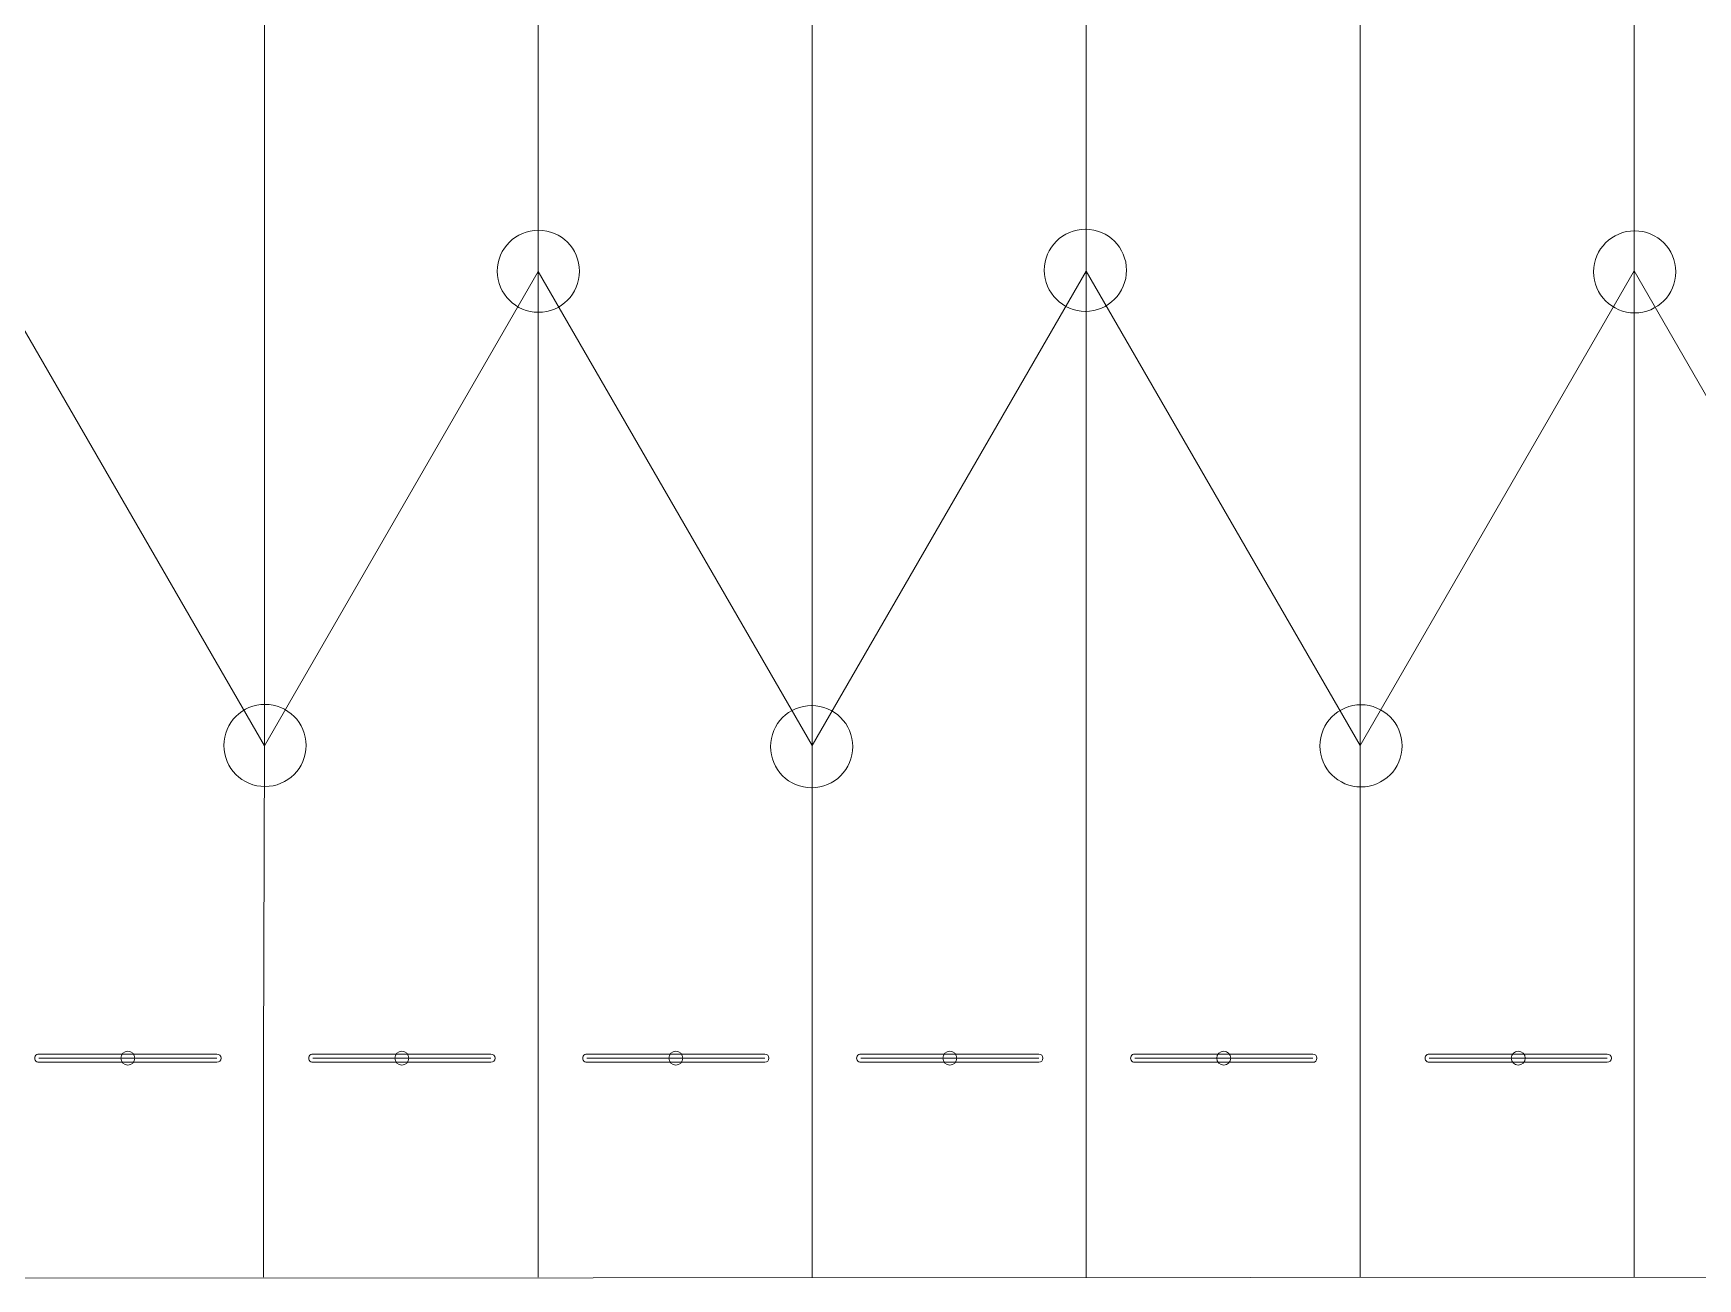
# Model space of a CAD drawing. Header units: inches. Extents: x -10.7 to 7.9, y 1.5 to 5.1.
# Drawn here: x -1.415 to 0.977, y 1.505 to 3.296 of the extents above; entities that cross this region are included whole.
import ezdxf
from ezdxf.lldxf.tags import DXFTag

# ---------------------------------------------------------------- set-up
doc = ezdxf.new("R2010")
doc.units = ezdxf.units.IN
doc.header["$MEASUREMENT"] = 0
doc.layers.add('SLD-0', color=7, linetype='Continuous')
tags = doc.linetypes.add('New Line127', pattern=[2, 1, -1]).pattern_tags.tags
tags[6:7] = [DXFTag(74, 4), DXFTag(75, 0), DXFTag(340, '0'), DXFTag(46, 1.0), DXFTag(50, 0.0), DXFTag(44, 0.0), DXFTag(45, 0.0)]
tags[4:5] = [DXFTag(74, 4), DXFTag(75, 0), DXFTag(340, '0'), DXFTag(46, 1.0), DXFTag(50, 0.0), DXFTag(44, 0.0), DXFTag(45, 0.0)]
tags = doc.linetypes.add('New Line128', pattern=[2, 1, -1]).pattern_tags.tags
tags[6:7] = [DXFTag(74, 4), DXFTag(75, 0), DXFTag(340, '0'), DXFTag(46, 1.0), DXFTag(50, 0.0), DXFTag(44, 0.0), DXFTag(45, 0.0)]
tags[4:5] = [DXFTag(74, 4), DXFTag(75, 0), DXFTag(340, '0'), DXFTag(46, 1.0), DXFTag(50, 0.0), DXFTag(44, 0.0), DXFTag(45, 0.0)]
tags = doc.linetypes.add('New Line129', pattern=[2, 1, -1]).pattern_tags.tags
tags[6:7] = [DXFTag(74, 4), DXFTag(75, 0), DXFTag(340, '0'), DXFTag(46, 1.0), DXFTag(50, 0.0), DXFTag(44, 0.0), DXFTag(45, 0.0)]
tags[4:5] = [DXFTag(74, 4), DXFTag(75, 0), DXFTag(340, '0'), DXFTag(46, 1.0), DXFTag(50, 0.0), DXFTag(44, 0.0), DXFTag(45, 0.0)]
tags = doc.linetypes.add('New Line133', pattern=[2, 1, -1]).pattern_tags.tags
tags[6:7] = [DXFTag(74, 4), DXFTag(75, 0), DXFTag(340, '0'), DXFTag(46, 1.0), DXFTag(50, 0.0), DXFTag(44, 0.0), DXFTag(45, 0.0)]
tags[4:5] = [DXFTag(74, 4), DXFTag(75, 0), DXFTag(340, '0'), DXFTag(46, 1.0), DXFTag(50, 0.0), DXFTag(44, 0.0), DXFTag(45, 0.0)]
tags = doc.linetypes.add('New Line134', pattern=[2, 1, -1]).pattern_tags.tags
tags[6:7] = [DXFTag(74, 4), DXFTag(75, 0), DXFTag(340, '0'), DXFTag(46, 1.0), DXFTag(50, 0.0), DXFTag(44, 0.0), DXFTag(45, 0.0)]
tags[4:5] = [DXFTag(74, 4), DXFTag(75, 0), DXFTag(340, '0'), DXFTag(46, 1.0), DXFTag(50, 0.0), DXFTag(44, 0.0), DXFTag(45, 0.0)]
tags = doc.linetypes.add('New Line135', pattern=[2, 1, -1]).pattern_tags.tags
tags[6:7] = [DXFTag(74, 4), DXFTag(75, 0), DXFTag(340, '0'), DXFTag(46, 1.0), DXFTag(50, 0.0), DXFTag(44, 0.0), DXFTag(45, 0.0)]
tags[4:5] = [DXFTag(74, 4), DXFTag(75, 0), DXFTag(340, '0'), DXFTag(46, 1.0), DXFTag(50, 0.0), DXFTag(44, 0.0), DXFTag(45, 0.0)]
tags = doc.linetypes.add('New Line138', pattern=[2, 1, -1]).pattern_tags.tags
tags[6:7] = [DXFTag(74, 4), DXFTag(75, 0), DXFTag(340, '0'), DXFTag(46, 1.0), DXFTag(50, 0.0), DXFTag(44, 0.0), DXFTag(45, 0.0)]
tags[4:5] = [DXFTag(74, 4), DXFTag(75, 0), DXFTag(340, '0'), DXFTag(46, 1.0), DXFTag(50, 0.0), DXFTag(44, 0.0), DXFTag(45, 0.0)]
tags = doc.linetypes.add('New Line146', pattern=[2, 1, -1]).pattern_tags.tags
tags[6:7] = [DXFTag(74, 4), DXFTag(75, 0), DXFTag(340, '0'), DXFTag(46, 1.0), DXFTag(50, 0.0), DXFTag(44, 0.0), DXFTag(45, 0.0)]
tags[4:5] = [DXFTag(74, 4), DXFTag(75, 0), DXFTag(340, '0'), DXFTag(46, 1.0), DXFTag(50, 0.0), DXFTag(44, 0.0), DXFTag(45, 0.0)]
tags = doc.linetypes.add('New Line150', pattern=[2, 1, -1]).pattern_tags.tags
tags[6:7] = [DXFTag(74, 4), DXFTag(75, 0), DXFTag(340, '0'), DXFTag(46, 1.0), DXFTag(50, 0.0), DXFTag(44, 0.0), DXFTag(45, 0.0)]
tags[4:5] = [DXFTag(74, 4), DXFTag(75, 0), DXFTag(340, '0'), DXFTag(46, 1.0), DXFTag(50, 0.0), DXFTag(44, 0.0), DXFTag(45, 0.0)]
tags = doc.linetypes.add('New Line151', pattern=[2, 1, -1]).pattern_tags.tags
tags[6:7] = [DXFTag(74, 4), DXFTag(75, 0), DXFTag(340, '0'), DXFTag(46, 1.0), DXFTag(50, 0.0), DXFTag(44, 0.0), DXFTag(45, 0.0)]
tags[4:5] = [DXFTag(74, 4), DXFTag(75, 0), DXFTag(340, '0'), DXFTag(46, 1.0), DXFTag(50, 0.0), DXFTag(44, 0.0), DXFTag(45, 0.0)]
tags = doc.linetypes.add('New Line155', pattern=[2, 1, -1]).pattern_tags.tags
tags[6:7] = [DXFTag(74, 4), DXFTag(75, 0), DXFTag(340, '0'), DXFTag(46, 1.0), DXFTag(50, 0.0), DXFTag(44, 0.0), DXFTag(45, 0.0)]
tags[4:5] = [DXFTag(74, 4), DXFTag(75, 0), DXFTag(340, '0'), DXFTag(46, 1.0), DXFTag(50, 0.0), DXFTag(44, 0.0), DXFTag(45, 0.0)]
tags = doc.linetypes.add('New Line159', pattern=[2, 1, -1]).pattern_tags.tags
tags[6:7] = [DXFTag(74, 4), DXFTag(75, 0), DXFTag(340, '0'), DXFTag(46, 1.0), DXFTag(50, 0.0), DXFTag(44, 0.0), DXFTag(45, 0.0)]
tags[4:5] = [DXFTag(74, 4), DXFTag(75, 0), DXFTag(340, '0'), DXFTag(46, 1.0), DXFTag(50, 0.0), DXFTag(44, 0.0), DXFTag(45, 0.0)]
tags = doc.linetypes.add('New Line160', pattern=[2, 1, -1]).pattern_tags.tags
tags[6:7] = [DXFTag(74, 4), DXFTag(75, 0), DXFTag(340, '0'), DXFTag(46, 1.0), DXFTag(50, 0.0), DXFTag(44, 0.0), DXFTag(45, 0.0)]
tags[4:5] = [DXFTag(74, 4), DXFTag(75, 0), DXFTag(340, '0'), DXFTag(46, 1.0), DXFTag(50, 0.0), DXFTag(44, 0.0), DXFTag(45, 0.0)]
tags = doc.linetypes.add('New Line166', pattern=[2, 1, -1]).pattern_tags.tags
tags[6:7] = [DXFTag(74, 4), DXFTag(75, 0), DXFTag(340, '0'), DXFTag(46, 1.0), DXFTag(50, 0.0), DXFTag(44, 0.0), DXFTag(45, 0.0)]
tags[4:5] = [DXFTag(74, 4), DXFTag(75, 0), DXFTag(340, '0'), DXFTag(46, 1.0), DXFTag(50, 0.0), DXFTag(44, 0.0), DXFTag(45, 0.0)]
tags = doc.linetypes.add('New Line167', pattern=[2, 1, -1]).pattern_tags.tags
tags[6:7] = [DXFTag(74, 4), DXFTag(75, 0), DXFTag(340, '0'), DXFTag(46, 1.0), DXFTag(50, 0.0), DXFTag(44, 0.0), DXFTag(45, 0.0)]
tags[4:5] = [DXFTag(74, 4), DXFTag(75, 0), DXFTag(340, '0'), DXFTag(46, 1.0), DXFTag(50, 0.0), DXFTag(44, 0.0), DXFTag(45, 0.0)]
tags = doc.linetypes.add('New Line172', pattern=[2, 1, -1]).pattern_tags.tags
tags[6:7] = [DXFTag(74, 4), DXFTag(75, 0), DXFTag(340, '0'), DXFTag(46, 1.0), DXFTag(50, 0.0), DXFTag(44, 0.0), DXFTag(45, 0.0)]
tags[4:5] = [DXFTag(74, 4), DXFTag(75, 0), DXFTag(340, '0'), DXFTag(46, 1.0), DXFTag(50, 0.0), DXFTag(44, 0.0), DXFTag(45, 0.0)]
tags = doc.linetypes.add('New Line174', pattern=[2, 1, -1]).pattern_tags.tags
tags[6:7] = [DXFTag(74, 4), DXFTag(75, 0), DXFTag(340, '0'), DXFTag(46, 1.0), DXFTag(50, 0.0), DXFTag(44, 0.0), DXFTag(45, 0.0)]
tags[4:5] = [DXFTag(74, 4), DXFTag(75, 0), DXFTag(340, '0'), DXFTag(46, 1.0), DXFTag(50, 0.0), DXFTag(44, 0.0), DXFTag(45, 0.0)]
tags = doc.linetypes.add('New Line175', pattern=[2, 1, -1]).pattern_tags.tags
tags[6:7] = [DXFTag(74, 4), DXFTag(75, 0), DXFTag(340, '0'), DXFTag(46, 1.0), DXFTag(50, 0.0), DXFTag(44, 0.0), DXFTag(45, 0.0)]
tags[4:5] = [DXFTag(74, 4), DXFTag(75, 0), DXFTag(340, '0'), DXFTag(46, 1.0), DXFTag(50, 0.0), DXFTag(44, 0.0), DXFTag(45, 0.0)]
tags = doc.linetypes.add('New Line176', pattern=[2, 1, -1]).pattern_tags.tags
tags[6:7] = [DXFTag(74, 4), DXFTag(75, 0), DXFTag(340, '0'), DXFTag(46, 1.0), DXFTag(50, 0.0), DXFTag(44, 0.0), DXFTag(45, 0.0)]
tags[4:5] = [DXFTag(74, 4), DXFTag(75, 0), DXFTag(340, '0'), DXFTag(46, 1.0), DXFTag(50, 0.0), DXFTag(44, 0.0), DXFTag(45, 0.0)]
tags = doc.linetypes.add('New Line184', pattern=[2, 1, -1]).pattern_tags.tags
tags[6:7] = [DXFTag(74, 4), DXFTag(75, 0), DXFTag(340, '0'), DXFTag(46, 1.0), DXFTag(50, 0.0), DXFTag(44, 0.0), DXFTag(45, 0.0)]
tags[4:5] = [DXFTag(74, 4), DXFTag(75, 0), DXFTag(340, '0'), DXFTag(46, 1.0), DXFTag(50, 0.0), DXFTag(44, 0.0), DXFTag(45, 0.0)]
tags = doc.linetypes.add('New Line185', pattern=[2, 1, -1]).pattern_tags.tags
tags[6:7] = [DXFTag(74, 4), DXFTag(75, 0), DXFTag(340, '0'), DXFTag(46, 1.0), DXFTag(50, 0.0), DXFTag(44, 0.0), DXFTag(45, 0.0)]
tags[4:5] = [DXFTag(74, 4), DXFTag(75, 0), DXFTag(340, '0'), DXFTag(46, 1.0), DXFTag(50, 0.0), DXFTag(44, 0.0), DXFTag(45, 0.0)]
tags = doc.linetypes.add('New Line186', pattern=[2, 1, -1]).pattern_tags.tags
tags[6:7] = [DXFTag(74, 4), DXFTag(75, 0), DXFTag(340, '0'), DXFTag(46, 1.0), DXFTag(50, 0.0), DXFTag(44, 0.0), DXFTag(45, 0.0)]
tags[4:5] = [DXFTag(74, 4), DXFTag(75, 0), DXFTag(340, '0'), DXFTag(46, 1.0), DXFTag(50, 0.0), DXFTag(44, 0.0), DXFTag(45, 0.0)]
tags = doc.linetypes.add('New Line188', pattern=[2, 1, -1]).pattern_tags.tags
tags[6:7] = [DXFTag(74, 4), DXFTag(75, 0), DXFTag(340, '0'), DXFTag(46, 1.0), DXFTag(50, 0.0), DXFTag(44, 0.0), DXFTag(45, 0.0)]
tags[4:5] = [DXFTag(74, 4), DXFTag(75, 0), DXFTag(340, '0'), DXFTag(46, 1.0), DXFTag(50, 0.0), DXFTag(44, 0.0), DXFTag(45, 0.0)]
tags = doc.linetypes.add('New Line190', pattern=[2, 1, -1]).pattern_tags.tags
tags[6:7] = [DXFTag(74, 4), DXFTag(75, 0), DXFTag(340, '0'), DXFTag(46, 1.0), DXFTag(50, 0.0), DXFTag(44, 0.0), DXFTag(45, 0.0)]
tags[4:5] = [DXFTag(74, 4), DXFTag(75, 0), DXFTag(340, '0'), DXFTag(46, 1.0), DXFTag(50, 0.0), DXFTag(44, 0.0), DXFTag(45, 0.0)]
tags = doc.linetypes.add('New Line191', pattern=[2, 1, -1]).pattern_tags.tags
tags[6:7] = [DXFTag(74, 4), DXFTag(75, 0), DXFTag(340, '0'), DXFTag(46, 1.0), DXFTag(50, 0.0), DXFTag(44, 0.0), DXFTag(45, 0.0)]
tags[4:5] = [DXFTag(74, 4), DXFTag(75, 0), DXFTag(340, '0'), DXFTag(46, 1.0), DXFTag(50, 0.0), DXFTag(44, 0.0), DXFTag(45, 0.0)]
tags = doc.linetypes.add('New Line80', pattern=[0.8, 0.5, -0.1, 0.1, -0.1]).pattern_tags.tags
tags[10:11] = [DXFTag(74, 4), DXFTag(75, 0), DXFTag(340, '0'), DXFTag(46, 1.0), DXFTag(50, 0.0), DXFTag(44, 0.0), DXFTag(45, 0.0)]
tags[8:9] = [DXFTag(74, 4), DXFTag(75, 0), DXFTag(340, '0'), DXFTag(46, 1.0), DXFTag(50, 0.0), DXFTag(44, 0.0), DXFTag(45, 0.0)]
tags[6:7] = [DXFTag(74, 4), DXFTag(75, 0), DXFTag(340, '0'), DXFTag(46, 1.0), DXFTag(50, 0.0), DXFTag(44, 0.0), DXFTag(45, 0.0)]
tags[4:5] = [DXFTag(74, 4), DXFTag(75, 0), DXFTag(340, '0'), DXFTag(46, 1.0), DXFTag(50, 0.0), DXFTag(44, 0.0), DXFTag(45, 0.0)]
tags = doc.linetypes.add('New Line81', pattern=[0.8, 0.5, -0.1, 0.1, -0.1]).pattern_tags.tags
tags[10:11] = [DXFTag(74, 4), DXFTag(75, 0), DXFTag(340, '0'), DXFTag(46, 1.0), DXFTag(50, 0.0), DXFTag(44, 0.0), DXFTag(45, 0.0)]
tags[8:9] = [DXFTag(74, 4), DXFTag(75, 0), DXFTag(340, '0'), DXFTag(46, 1.0), DXFTag(50, 0.0), DXFTag(44, 0.0), DXFTag(45, 0.0)]
tags[6:7] = [DXFTag(74, 4), DXFTag(75, 0), DXFTag(340, '0'), DXFTag(46, 1.0), DXFTag(50, 0.0), DXFTag(44, 0.0), DXFTag(45, 0.0)]
tags[4:5] = [DXFTag(74, 4), DXFTag(75, 0), DXFTag(340, '0'), DXFTag(46, 1.0), DXFTag(50, 0.0), DXFTag(44, 0.0), DXFTag(45, 0.0)]
tags = doc.linetypes.add('New Line82', pattern=[0.8, 0.5, -0.1, 0.1, -0.1]).pattern_tags.tags
tags[10:11] = [DXFTag(74, 4), DXFTag(75, 0), DXFTag(340, '0'), DXFTag(46, 1.0), DXFTag(50, 0.0), DXFTag(44, 0.0), DXFTag(45, 0.0)]
tags[8:9] = [DXFTag(74, 4), DXFTag(75, 0), DXFTag(340, '0'), DXFTag(46, 1.0), DXFTag(50, 0.0), DXFTag(44, 0.0), DXFTag(45, 0.0)]
tags[6:7] = [DXFTag(74, 4), DXFTag(75, 0), DXFTag(340, '0'), DXFTag(46, 1.0), DXFTag(50, 0.0), DXFTag(44, 0.0), DXFTag(45, 0.0)]
tags[4:5] = [DXFTag(74, 4), DXFTag(75, 0), DXFTag(340, '0'), DXFTag(46, 1.0), DXFTag(50, 0.0), DXFTag(44, 0.0), DXFTag(45, 0.0)]
tags = doc.linetypes.add('New Line83', pattern=[0.8, 0.5, -0.1, 0.1, -0.1]).pattern_tags.tags
tags[10:11] = [DXFTag(74, 4), DXFTag(75, 0), DXFTag(340, '0'), DXFTag(46, 1.0), DXFTag(50, 0.0), DXFTag(44, 0.0), DXFTag(45, 0.0)]
tags[8:9] = [DXFTag(74, 4), DXFTag(75, 0), DXFTag(340, '0'), DXFTag(46, 1.0), DXFTag(50, 0.0), DXFTag(44, 0.0), DXFTag(45, 0.0)]
tags[6:7] = [DXFTag(74, 4), DXFTag(75, 0), DXFTag(340, '0'), DXFTag(46, 1.0), DXFTag(50, 0.0), DXFTag(44, 0.0), DXFTag(45, 0.0)]
tags[4:5] = [DXFTag(74, 4), DXFTag(75, 0), DXFTag(340, '0'), DXFTag(46, 1.0), DXFTag(50, 0.0), DXFTag(44, 0.0), DXFTag(45, 0.0)]
tags = doc.linetypes.add('New Line88', pattern=[0.8, 0.5, -0.1, 0.1, -0.1]).pattern_tags.tags
tags[10:11] = [DXFTag(74, 4), DXFTag(75, 0), DXFTag(340, '0'), DXFTag(46, 1.0), DXFTag(50, 0.0), DXFTag(44, 0.0), DXFTag(45, 0.0)]
tags[8:9] = [DXFTag(74, 4), DXFTag(75, 0), DXFTag(340, '0'), DXFTag(46, 1.0), DXFTag(50, 0.0), DXFTag(44, 0.0), DXFTag(45, 0.0)]
tags[6:7] = [DXFTag(74, 4), DXFTag(75, 0), DXFTag(340, '0'), DXFTag(46, 1.0), DXFTag(50, 0.0), DXFTag(44, 0.0), DXFTag(45, 0.0)]
tags[4:5] = [DXFTag(74, 4), DXFTag(75, 0), DXFTag(340, '0'), DXFTag(46, 1.0), DXFTag(50, 0.0), DXFTag(44, 0.0), DXFTag(45, 0.0)]
tags = doc.linetypes.add('New Line89', pattern=[0.8, 0.5, -0.1, 0.1, -0.1]).pattern_tags.tags
tags[10:11] = [DXFTag(74, 4), DXFTag(75, 0), DXFTag(340, '0'), DXFTag(46, 1.0), DXFTag(50, 0.0), DXFTag(44, 0.0), DXFTag(45, 0.0)]
tags[8:9] = [DXFTag(74, 4), DXFTag(75, 0), DXFTag(340, '0'), DXFTag(46, 1.0), DXFTag(50, 0.0), DXFTag(44, 0.0), DXFTag(45, 0.0)]
tags[6:7] = [DXFTag(74, 4), DXFTag(75, 0), DXFTag(340, '0'), DXFTag(46, 1.0), DXFTag(50, 0.0), DXFTag(44, 0.0), DXFTag(45, 0.0)]
tags[4:5] = [DXFTag(74, 4), DXFTag(75, 0), DXFTag(340, '0'), DXFTag(46, 1.0), DXFTag(50, 0.0), DXFTag(44, 0.0), DXFTag(45, 0.0)]

msp = doc.modelspace()

# ---------------------------------------------------------------- linework, layer by layer
at = {"layer": 'SLD-0', "color": 5, "linetype": 'New Line167', "lineweight": 9}
msp.add_open_spline([(-1.0826, 2.2712), (-1.0826, 2.2712), (-1.0829, 4.5239), (-1.0829, 4.5239)], degree=3, dxfattribs=at)
at = {"layer": 'SLD-0', "color": 5, "linetype": 'New Line176', "lineweight": 9}
msp.add_open_spline([(-0.2952, 2.2716), (-0.2952, 2.2716), (-0.2954, 4.5239), (-0.2954, 4.5239)], degree=3, dxfattribs=at)
at = {"layer": 'SLD-0', "color": 5, "linetype": 'New Line188', "lineweight": 9}
msp.add_open_spline([(0.4922, 2.272), (0.4922, 2.272), (0.4922, 4.5241), (0.4922, 4.5241)], degree=3, dxfattribs=at)
at = {"layer": 'SLD-0', "color": 5, "linetype": 'New Line174', "lineweight": 9}
msp.add_open_spline([(-0.6892, 2.9533), (-0.6892, 2.9533), (-0.6891, 3.8419), (-0.6891, 3.8419)], degree=3, dxfattribs=at)
at = {"layer": 'SLD-0', "color": 5, "linetype": 'New Line185', "lineweight": 9}
msp.add_open_spline([(0.0982, 2.9537), (0.0982, 2.9537), (0.0984, 3.842), (0.0984, 3.842)], degree=3, dxfattribs=at)
at = {"layer": 'SLD-0', "color": 5, "linetype": 'New Line191', "lineweight": 9}
msp.add_open_spline([(0.8856, 2.9541), (0.8856, 2.9541), (0.8859, 3.8422), (0.8859, 3.8422)], degree=3, dxfattribs=at)
at = {"layer": 'SLD-0', "lineweight": 9}
for points in [[(0.1563, 2.955), (0.1563, 2.9876), (0.1299, 3.014), (0.0972, 3.014), (0.0972, 3.014), (0.0646, 3.014), (0.0382, 2.9876), (0.0382, 2.955), (0.0382, 2.955), (0.0382, 2.9224), (0.0646, 2.8959), (0.0972, 2.8959), (0.0972, 2.8959), (0.1299, 2.8959), (0.1563, 2.9224), (0.1563, 2.955)], [(-0.6298, 2.9536), (-0.6298, 2.9862), (-0.6562, 3.0126), (-0.6888, 3.0126), (-0.6888, 3.0126), (-0.7214, 3.0126), (-0.7479, 2.9862), (-0.7479, 2.9536), (-0.7479, 2.9536), (-0.7479, 2.9209), (-0.7214, 2.8945), (-0.6888, 2.8945), (-0.6888, 2.8945), (-0.6562, 2.8945), (-0.6298, 2.9209), (-0.6298, 2.9536)], [(0.9457, 2.9527), (0.9457, 2.9853), (0.9193, 3.0117), (0.8866, 3.0117), (0.8866, 3.0117), (0.854, 3.0117), (0.8276, 2.9853), (0.8276, 2.9527), (0.8276, 2.9527), (0.8276, 2.92), (0.854, 2.8936), (0.8866, 2.8936), (0.8866, 2.8936), (0.9193, 2.8936), (0.9457, 2.92), (0.9457, 2.9527)], [(-1.0227, 2.2719), (-1.0227, 2.3045), (-1.0492, 2.3309), (-1.0818, 2.3309), (-1.0818, 2.3309), (-1.1144, 2.3309), (-1.1409, 2.3045), (-1.1409, 2.2719), (-1.1409, 2.2719), (-1.1409, 2.2392), (-1.1144, 2.2128), (-1.0818, 2.2128), (-1.0818, 2.2128), (-1.0492, 2.2128), (-1.0227, 2.2392), (-1.0227, 2.2719)], [(-0.2372, 2.2701), (-0.2372, 2.3028), (-0.2636, 2.3292), (-0.2962, 2.3292), (-0.2962, 2.3292), (-0.3288, 2.3292), (-0.3553, 2.3028), (-0.3553, 2.2701), (-0.3553, 2.2701), (-0.3553, 2.2375), (-0.3288, 2.2111), (-0.2962, 2.2111), (-0.2962, 2.2111), (-0.2636, 2.2111), (-0.2372, 2.2375), (-0.2372, 2.2701)], [(0.5523, 2.2712), (0.5523, 2.3038), (0.5258, 2.3303), (0.4932, 2.3303), (0.4932, 2.3303), (0.4606, 2.3303), (0.4342, 2.3038), (0.4342, 2.2712), (0.4342, 2.2712), (0.4342, 2.2386), (0.4606, 2.2122), (0.4932, 2.2122), (0.4932, 2.2122), (0.5258, 2.2122), (0.5523, 2.2386), (0.5523, 2.2712)], [(-1.2688, 1.8223), (-1.2688, 1.8278), (-1.2732, 1.8323), (-1.2788, 1.8323), (-1.2788, 1.8323), (-1.2843, 1.8323), (-1.2888, 1.8278), (-1.2888, 1.8223), (-1.2888, 1.8223), (-1.2888, 1.8167), (-1.2843, 1.8123), (-1.2788, 1.8123), (-1.2788, 1.8123), (-1.2732, 1.8123), (-1.2688, 1.8167), (-1.2688, 1.8223)], [(-0.8751, 1.8223), (-0.8751, 1.8278), (-0.8796, 1.8323), (-0.8851, 1.8323), (-0.8851, 1.8323), (-0.8906, 1.8323), (-0.8951, 1.8278), (-0.8951, 1.8223), (-0.8951, 1.8223), (-0.8951, 1.8168), (-0.8906, 1.8123), (-0.8851, 1.8123), (-0.8851, 1.8123), (-0.8796, 1.8123), (-0.8751, 1.8168), (-0.8751, 1.8223)], [(-0.4814, 1.8223), (-0.4814, 1.8278), (-0.4858, 1.8323), (-0.4914, 1.8323), (-0.4914, 1.8323), (-0.4969, 1.8323), (-0.5014, 1.8278), (-0.5014, 1.8223), (-0.5014, 1.8223), (-0.5014, 1.8167), (-0.4969, 1.8123), (-0.4914, 1.8123), (-0.4914, 1.8123), (-0.4858, 1.8123), (-0.4814, 1.8167), (-0.4814, 1.8223)], [(-0.0877, 1.8223), (-0.0877, 1.8278), (-0.0921, 1.8323), (-0.0977, 1.8323), (-0.0977, 1.8323), (-0.1032, 1.8323), (-0.1077, 1.8278), (-0.1077, 1.8223), (-0.1077, 1.8223), (-0.1077, 1.8167), (-0.1032, 1.8123), (-0.0977, 1.8123), (-0.0977, 1.8123), (-0.0921, 1.8123), (-0.0877, 1.8167), (-0.0877, 1.8223)], [(0.306, 1.8222), (0.306, 1.8278), (0.3016, 1.8322), (0.296, 1.8322), (0.296, 1.8322), (0.2905, 1.8322), (0.286, 1.8278), (0.286, 1.8222), (0.286, 1.8222), (0.286, 1.8167), (0.2905, 1.8122), (0.296, 1.8122), (0.296, 1.8122), (0.3016, 1.8122), (0.306, 1.8167), (0.306, 1.8222)], [(0.7293, 1.8223), (0.7293, 1.8278), (0.7248, 1.8323), (0.7193, 1.8323), (0.7193, 1.8323), (0.7137, 1.8323), (0.7093, 1.8278), (0.7093, 1.8223), (0.7093, 1.8223), (0.7093, 1.8167), (0.7137, 1.8123), (0.7193, 1.8123), (0.7193, 1.8123), (0.7248, 1.8123), (0.7293, 1.8167), (0.7293, 1.8223)]]:
    msp.add_open_spline(points, degree=3, knots=[0, 0, 0, 0, 0.2, 0.2, 0.2, 0.2, 0.4, 0.4, 0.4, 0.4, 0.6, 0.6, 0.6, 0.6, 1, 1, 1, 1], dxfattribs=at)
at = {"layer": 'SLD-0', "color": 5, "linetype": 'New Line127', "lineweight": 9}
msp.add_open_spline([(-1.4766, 2.953), (-1.4766, 2.953), (-1.0826, 2.2712), (-1.0826, 2.2712)], degree=3, dxfattribs=at)
at = {"layer": 'SLD-0', "color": 5, "linetype": 'New Line128', "lineweight": 9}
msp.add_open_spline([(-1.0826, 2.2712), (-1.0826, 2.2712), (-0.6892, 2.9533), (-0.6892, 2.9533)], degree=3, dxfattribs=at)
at = {"layer": 'SLD-0', "color": 5, "linetype": 'New Line129', "lineweight": 9}
msp.add_open_spline([(-0.6892, 2.9533), (-0.6892, 2.9533), (-0.2952, 2.2716), (-0.2952, 2.2716)], degree=3, dxfattribs=at)
at = {"layer": 'SLD-0', "color": 5, "linetype": 'New Line172', "lineweight": 9}
msp.add_open_spline([(-0.6892, 1.8222), (-0.6892, 1.8222), (-0.6892, 2.9533), (-0.6892, 2.9533)], degree=3, dxfattribs=at)
at = {"layer": 'SLD-0', "color": 5, "linetype": 'New Line133', "lineweight": 9}
msp.add_open_spline([(-0.2952, 2.2716), (-0.2952, 2.2716), (0.0982, 2.9537), (0.0982, 2.9537)], degree=3, dxfattribs=at)
at = {"layer": 'SLD-0', "color": 5, "linetype": 'New Line134', "lineweight": 9}
msp.add_open_spline([(0.0982, 2.9537), (0.0982, 2.9537), (0.4922, 2.272), (0.4922, 2.272)], degree=3, dxfattribs=at)
at = {"layer": 'SLD-0', "color": 5, "linetype": 'New Line184', "lineweight": 9}
msp.add_open_spline([(0.0982, 1.8222), (0.0982, 1.8222), (0.0982, 2.9537), (0.0982, 2.9537)], degree=3, dxfattribs=at)
at = {"layer": 'SLD-0', "color": 5, "linetype": 'New Line135', "lineweight": 9}
msp.add_open_spline([(0.4922, 2.272), (0.4922, 2.272), (0.8856, 2.9541), (0.8856, 2.9541)], degree=3, dxfattribs=at)
at = {"layer": 'SLD-0', "color": 5, "linetype": 'New Line138', "lineweight": 9}
msp.add_open_spline([(0.8856, 2.9541), (0.8856, 2.9541), (1.2793, 2.2722), (1.2793, 2.2722)], degree=3, dxfattribs=at)
at = {"layer": 'SLD-0', "color": 5, "linetype": 'New Line190', "lineweight": 9}
msp.add_open_spline([(0.8856, 1.8222), (0.8856, 1.8222), (0.8856, 2.9541), (0.8856, 2.9541)], degree=3, dxfattribs=at)
at = {"layer": 'SLD-0', "color": 5, "linetype": 'New Line166', "lineweight": 9}
msp.add_open_spline([(-1.0837, 1.8222), (-1.0837, 1.8222), (-1.0826, 2.2712), (-1.0826, 2.2712)], degree=3, dxfattribs=at)
at = {"layer": 'SLD-0', "color": 5, "linetype": 'New Line175', "lineweight": 9}
msp.add_open_spline([(-0.2952, 1.8222), (-0.2952, 1.8222), (-0.2952, 2.2716), (-0.2952, 2.2716)], degree=3, dxfattribs=at)
at = {"layer": 'SLD-0', "color": 5, "linetype": 'New Line186', "lineweight": 9}
msp.add_open_spline([(0.4922, 1.8222), (0.4922, 1.8222), (0.4922, 2.272), (0.4922, 2.272)], degree=3, dxfattribs=at)
at = {"layer": 'SLD-0', "color": 179, "lineweight": 9}
for points, knots in [([(-1.4067, 1.8282), (-1.4088, 1.8282), (-1.4108, 1.8271), (-1.4118, 1.8252), (-1.4118, 1.8252), (-1.4129, 1.8234), (-1.4129, 1.8211), (-1.4118, 1.8193), (-1.4118, 1.8193), (-1.4108, 1.8175), (-1.4088, 1.8164), (-1.4067, 1.8164)], [0, 0, 0, 0, 0.25, 0.25, 0.25, 0.25, 0.5, 0.5, 0.5, 0.5, 1, 1, 1, 1]), ([(-1.1508, 1.8164), (-1.1475, 1.8164), (-1.1449, 1.819), (-1.1449, 1.8223), (-1.1449, 1.8223), (-1.1449, 1.8255), (-1.1475, 1.8282), (-1.1508, 1.8282)], [0, 0, 0, 0, 0.333333, 0.333333, 0.333333, 0.333333, 1, 1, 1, 1]), ([(-1.013, 1.8282), (-1.0151, 1.8282), (-1.0171, 1.8271), (-1.0181, 1.8252), (-1.0181, 1.8252), (-1.0192, 1.8234), (-1.0192, 1.8212), (-1.0181, 1.8193), (-1.0181, 1.8193), (-1.0171, 1.8175), (-1.0151, 1.8164), (-1.013, 1.8164)], [0, 0, 0, 0, 0.25, 0.25, 0.25, 0.25, 0.5, 0.5, 0.5, 0.5, 1, 1, 1, 1]), ([(-0.7571, 1.8164), (-0.7539, 1.8164), (-0.7512, 1.819), (-0.7512, 1.8223), (-0.7512, 1.8223), (-0.7512, 1.8255), (-0.7539, 1.8282), (-0.7571, 1.8282)], [0, 0, 0, 0, 0.333333, 0.333333, 0.333333, 0.333333, 1, 1, 1, 1]), ([(-0.6193, 1.8282), (-0.6214, 1.8282), (-0.6234, 1.827), (-0.6244, 1.8252), (-0.6244, 1.8252), (-0.6255, 1.8234), (-0.6255, 1.8211), (-0.6244, 1.8193), (-0.6244, 1.8193), (-0.6234, 1.8175), (-0.6214, 1.8164), (-0.6193, 1.8164)], [0, 0, 0, 0, 0.25, 0.25, 0.25, 0.25, 0.5, 0.5, 0.5, 0.5, 1, 1, 1, 1]), ([(-0.3634, 1.8164), (-0.3602, 1.8164), (-0.3575, 1.819), (-0.3575, 1.8223), (-0.3575, 1.8223), (-0.3575, 1.8255), (-0.3602, 1.8282), (-0.3634, 1.8282)], [0, 0, 0, 0, 0.333333, 0.333333, 0.333333, 0.333333, 1, 1, 1, 1]), ([(-0.2256, 1.8282), (-0.2277, 1.8282), (-0.2297, 1.827), (-0.2307, 1.8252), (-0.2307, 1.8252), (-0.2318, 1.8234), (-0.2318, 1.8211), (-0.2307, 1.8193), (-0.2307, 1.8193), (-0.2297, 1.8175), (-0.2277, 1.8164), (-0.2256, 1.8164)], [0, 0, 0, 0, 0.25, 0.25, 0.25, 0.25, 0.5, 0.5, 0.5, 0.5, 1, 1, 1, 1]), ([(0.0303, 1.8164), (0.0335, 1.8164), (0.0362, 1.819), (0.0362, 1.8223), (0.0362, 1.8223), (0.0362, 1.8255), (0.0335, 1.8282), (0.0303, 1.8282)], [0, 0, 0, 0, 0.333333, 0.333333, 0.333333, 0.333333, 1, 1, 1, 1]), ([(0.1681, 1.8281), (0.166, 1.8281), (0.164, 1.827), (0.163, 1.8252), (0.163, 1.8252), (0.1619, 1.8234), (0.1619, 1.8211), (0.163, 1.8193), (0.163, 1.8193), (0.164, 1.8175), (0.166, 1.8163), (0.1681, 1.8163)], [0, 0, 0, 0, 0.25, 0.25, 0.25, 0.25, 0.5, 0.5, 0.5, 0.5, 1, 1, 1, 1]), ([(0.424, 1.8163), (0.4273, 1.8163), (0.4299, 1.819), (0.4299, 1.8222), (0.4299, 1.8222), (0.4299, 1.8255), (0.4273, 1.8281), (0.424, 1.8281)], [0, 0, 0, 0, 0.333333, 0.333333, 0.333333, 0.333333, 1, 1, 1, 1]), ([(0.5913, 1.8282), (0.5892, 1.8282), (0.5873, 1.827), (0.5862, 1.8252), (0.5862, 1.8252), (0.5851, 1.8234), (0.5851, 1.8211), (0.5862, 1.8193), (0.5862, 1.8193), (0.5873, 1.8175), (0.5892, 1.8164), (0.5913, 1.8164)], [0, 0, 0, 0, 0.25, 0.25, 0.25, 0.25, 0.5, 0.5, 0.5, 0.5, 1, 1, 1, 1]), ([(0.8472, 1.8164), (0.8505, 1.8164), (0.8531, 1.819), (0.8531, 1.8223), (0.8531, 1.8223), (0.8531, 1.8255), (0.8505, 1.8282), (0.8472, 1.8282)], [0, 0, 0, 0, 0.333333, 0.333333, 0.333333, 0.333333, 1, 1, 1, 1])]:
    msp.add_open_spline(points, degree=3, knots=knots, dxfattribs=at)
for points in [[(-1.1508, 1.8282), (-1.1508, 1.8282), (-1.4067, 1.8282), (-1.4067, 1.8282)], [(-0.7571, 1.8282), (-0.7571, 1.8282), (-1.013, 1.8282), (-1.013, 1.8282)], [(-0.3634, 1.8282), (-0.3634, 1.8282), (-0.6193, 1.8282), (-0.6193, 1.8282)], [(0.0303, 1.8282), (0.0303, 1.8282), (-0.2256, 1.8282), (-0.2256, 1.8282)], [(0.424, 1.8281), (0.424, 1.8281), (0.1681, 1.8281), (0.1681, 1.8281)], [(0.8472, 1.8282), (0.8472, 1.8282), (0.5913, 1.8282), (0.5913, 1.8282)], [(-1.1508, 1.8164), (-1.1508, 1.8164), (-1.4067, 1.8164), (-1.4067, 1.8164)], [(-0.7571, 1.8164), (-0.7571, 1.8164), (-1.013, 1.8164), (-1.013, 1.8164)], [(-0.3634, 1.8164), (-0.3634, 1.8164), (-0.6193, 1.8164), (-0.6193, 1.8164)], [(0.0303, 1.8164), (0.0303, 1.8164), (-0.2256, 1.8164), (-0.2256, 1.8164)], [(0.424, 1.8163), (0.424, 1.8163), (0.1681, 1.8163), (0.1681, 1.8163)], [(0.8472, 1.8164), (0.8472, 1.8164), (0.5913, 1.8164), (0.5913, 1.8164)]]:
    msp.add_open_spline(points, degree=3, dxfattribs=at)
at = {"layer": 'SLD-0', "color": 179, "linetype": 'New Line89', "lineweight": 9}
msp.add_open_spline([(-1.1508, 1.8223), (-1.1508, 1.8223), (-1.4067, 1.8223), (-1.4067, 1.8223)], degree=3, dxfattribs=at)
at = {"layer": 'SLD-0', "color": 5, "linetype": 'New Line146', "lineweight": 9}
msp.add_open_spline([(-1.0837, 1.5073), (-1.0837, 1.5073), (-1.0837, 1.8222), (-1.0837, 1.8222)], degree=3, dxfattribs=at)
at = {"layer": 'SLD-0', "color": 179, "linetype": 'New Line88', "lineweight": 9}
msp.add_open_spline([(-0.7571, 1.8223), (-0.7571, 1.8223), (-1.013, 1.8223), (-1.013, 1.8223)], degree=3, dxfattribs=at)
at = {"layer": 'SLD-0', "color": 5, "linetype": 'New Line150', "lineweight": 9}
msp.add_open_spline([(-0.6892, 1.5073), (-0.6892, 1.5073), (-0.6892, 1.8222), (-0.6892, 1.8222)], degree=3, dxfattribs=at)
at = {"layer": 'SLD-0', "color": 179, "linetype": 'New Line83', "lineweight": 9}
msp.add_open_spline([(-0.3634, 1.8223), (-0.3634, 1.8223), (-0.6193, 1.8223), (-0.6193, 1.8223)], degree=3, dxfattribs=at)
at = {"layer": 'SLD-0', "color": 5, "linetype": 'New Line151', "lineweight": 9}
msp.add_open_spline([(-0.2952, 1.5073), (-0.2952, 1.5073), (-0.2952, 1.8222), (-0.2952, 1.8222)], degree=3, dxfattribs=at)
at = {"layer": 'SLD-0', "color": 179, "linetype": 'New Line82', "lineweight": 9}
msp.add_open_spline([(0.0303, 1.8223), (0.0303, 1.8223), (-0.2256, 1.8223), (-0.2256, 1.8223)], degree=3, dxfattribs=at)
at = {"layer": 'SLD-0', "color": 5, "linetype": 'New Line155', "lineweight": 9}
msp.add_open_spline([(0.0982, 1.5073), (0.0982, 1.5073), (0.0982, 1.8222), (0.0982, 1.8222)], degree=3, dxfattribs=at)
at = {"layer": 'SLD-0', "color": 179, "linetype": 'New Line81', "lineweight": 9}
msp.add_open_spline([(0.424, 1.8222), (0.424, 1.8222), (0.1681, 1.8222), (0.1681, 1.8222)], degree=3, dxfattribs=at)
at = {"layer": 'SLD-0', "color": 5, "linetype": 'New Line159', "lineweight": 9}
msp.add_open_spline([(0.4922, 1.5073), (0.4922, 1.5073), (0.4922, 1.8222), (0.4922, 1.8222)], degree=3, dxfattribs=at)
at = {"layer": 'SLD-0', "color": 179, "linetype": 'New Line80', "lineweight": 9}
msp.add_open_spline([(0.8472, 1.8223), (0.8472, 1.8223), (0.5913, 1.8223), (0.5913, 1.8223)], degree=3, dxfattribs=at)
at = {"layer": 'SLD-0', "color": 5, "linetype": 'New Line160', "lineweight": 9}
msp.add_open_spline([(0.8856, 1.5073), (0.8856, 1.5073), (0.8856, 1.8222), (0.8856, 1.8222)], degree=3, dxfattribs=at)
at = {"layer": 'SLD-0', "lineweight": 9}
msp.add_open_spline([(-3.4449, 1.5052), (-3.4449, 1.5052), (1.2793, 1.5073), (1.2793, 1.5073)], degree=3, dxfattribs=at)

doc.saveas('drawing.dxf')
